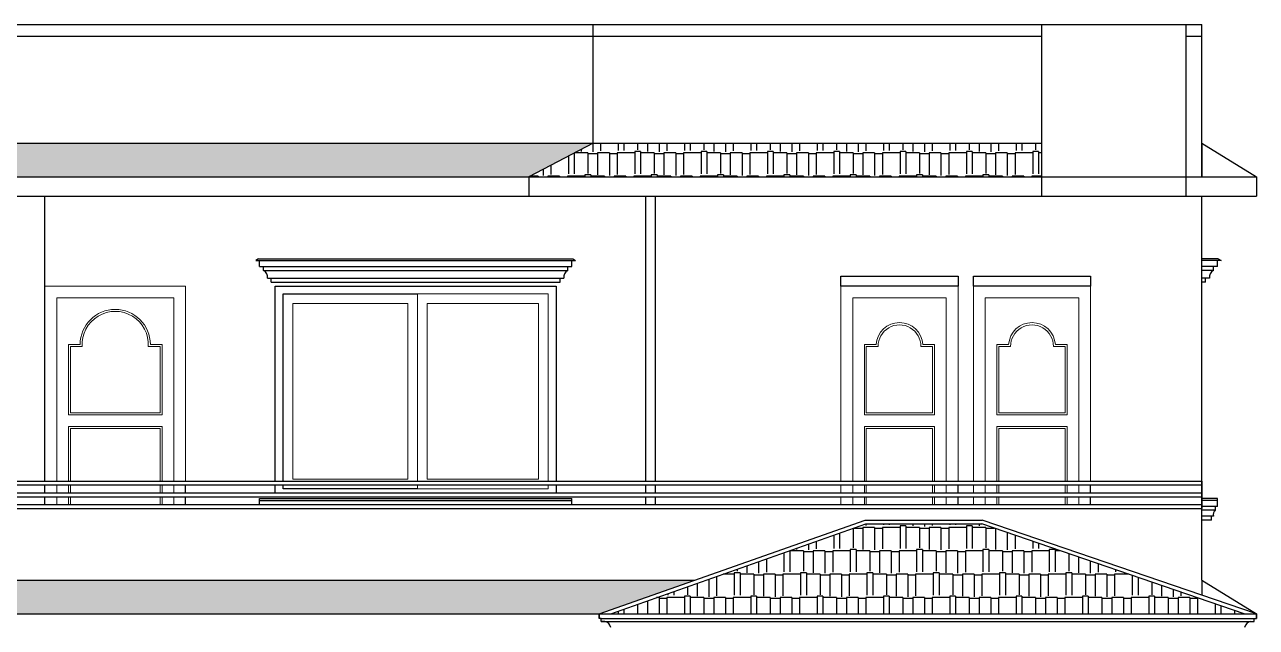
# Model space of a CAD drawing. Header units: inches. Extents: x 1397 to 20304, y -27267 to -746.
# Drawn here: x 15171.4 to 15487.1, y -20983.6 to -20829.1 of the extents above; entities that cross this region are included whole.
import ezdxf

# ---------------------------------------------------------------- set-up
doc = ezdxf.new("R2010")
doc.units = ezdxf.units.IN
doc.header["$LTSCALE"] = 17
doc.header["$MEASUREMENT"] = 0
for name, color, linetype, lineweight in [('25 BOT BAR', 12, 'Continuous', 25), ('DOOR ELEVATION', 21, 'Continuous', 15), ('ELEVATION', 7, 'Continuous', 25), ('WINDOW FRAME', 161, 'Continuous', 20)]:
    doc.layers.add(name, color=color, linetype=linetype, lineweight=lineweight)

msp = doc.modelspace()

# ---------------------------------------------------------------- hatches: boundary and pattern name
at = {"layer": '25 BOT BAR'}
h = msp.add_hatch(dxfattribs=at)
h.set_pattern_fill('AR-RSHKE', color=8, scale=0.5, angle=180)
h.paths.add_polyline_path([(15317.12, -20859.49), (15012.62, -20859.49), (15000.62, -20868.11), (15300.62, -20868.11)])
h = msp.add_hatch(dxfattribs=at)
h.set_pattern_fill('AR-RSHKE', color=8, scale=0.5, angle=180)
h.paths.add_polyline_path([(15432.08, -20859.49), (15317.12, -20859.49), (15300.62, -20868.11), (15432.08, -20868.11)])
h = msp.add_hatch(dxfattribs=at)
h.set_pattern_fill('AR-RSHKE', color=8, scale=0.5, angle=180)
h.paths.add_polyline_path([(15416.68, -20957.11), (15387.02, -20957.11), (15321.63, -20980.11), (15483.99, -20980.11)])
h = msp.add_hatch(dxfattribs=at)
h.set_pattern_fill('AR-RSHKE', color=8, scale=0.5, angle=180)
h.paths.add_polyline_path([(15318.62, -20980.11), (15343.14, -20971.49), (15012.62, -20971.49), (14996.62, -20980.11)])

# ---------------------------------------------------------------- linework, layer by layer
for p, q in [((15012.62, -20829.11), (15469.08, -20829.11)), ((15317.12, -20859.49), (15317.12, -20829.11)), ((15432.08, -20873.11), (15432.08, -20829.11)), ((15469.08, -20873.11), (15469.08, -20829.11)), ((15469.08, -20829.11), (15473.08, -20829.11)), ((15473.08, -20868.11), (15473.08, -20829.11)), ((15012.62, -20832.11), (15432.08, -20832.11)), ((15469.08, -20832.11), (15473.08, -20832.11)), ((15012.62, -20859.49), (15432.08, -20859.49)), ((15317.12, -20859.49), (15300.62, -20868.11)), ((15473.08, -20859.49), (15473.08, -20868.11)), ((15473.08, -20859.49), (15487.08, -20868.11)), ((15000.62, -20868.11), (15487.08, -20868.11)), ((15300.62, -20868.11), (15300.62, -20873.11)), ((15487.08, -20868.11), (15487.08, -20873.11)), ((15000.62, -20873.11), (15487.08, -20873.11)), ((15176.62, -20946.11), (15176.62, -20873.11)), ((15330.62, -20946.11), (15330.62, -20873.11)), ((15333.12, -20946.11), (15333.12, -20873.11)), ((15473.08, -20971.49), (15473.08, -20873.11)), ((15231.37, -20889.11), (15230.62, -20889.61)), ((15230.62, -20889.61), (15312.62, -20889.61)), ((15231.37, -20889.11), (15311.87, -20889.11)), ((15231.62, -20891.11), (15231.62, -20889.61)), ((15231.62, -20891.11), (15311.62, -20891.11)), ((15232.62, -20892.11), (15232.62, -20891.11)), ((15310.62, -20892.11), (15310.62, -20891.11)), ((15311.62, -20891.11), (15311.62, -20889.61)), ((15311.87, -20889.11), (15312.62, -20889.61)), ((15477.33, -20889.11), (15473.08, -20889.11)), ((15478.08, -20889.61), (15473.08, -20889.61)), ((15477.08, -20891.11), (15473.08, -20891.11)), ((15476.08, -20892.11), (15476.08, -20891.11)), ((15477.08, -20891.11), (15477.08, -20889.61)), ((15477.33, -20889.11), (15478.08, -20889.61)), ((15232.62, -20892.11), (15310.62, -20892.11)), ((15233.62, -20894.11), (15309.62, -20894.11)), ((15234.62, -20895.11), (15234.62, -20894.11)), ((15308.62, -20895.11), (15308.62, -20894.11)), ((15476.08, -20892.11), (15473.08, -20892.11)), ((15475.08, -20894.11), (15473.08, -20894.11)), ((15474.08, -20895.11), (15474.08, -20894.11)), ((15234.62, -20895.11), (15308.62, -20895.11)), ((15474.08, -20895.11), (15473.08, -20895.11)), ((14983.62, -20946.11), (15473.08, -20946.11)), ((14983.62, -20947.11), (15473.08, -20947.11)), ((15176.62, -20949.11), (15176.62, -20947.11)), ((15212.62, -20949.11), (15212.62, -20947.11)), ((15330.62, -20949.11), (15330.62, -20947.11)), ((15333.12, -20949.11), (15333.12, -20947.11)), ((15410.62, -20949.11), (15410.62, -20947.11)), ((15444.58, -20949.11), (15444.58, -20947.11)), ((15473.08, -20946.11), (15473.08, -20953.11)), ((14983.62, -20949.11), (15473.08, -20949.11)), ((14983.62, -20950.11), (15473.08, -20950.11)), ((15176.62, -20952.11), (15176.62, -20950.11)), ((15212.62, -20952.11), (15212.62, -20950.11)), ((15231.62, -20950.61), (15311.62, -20950.61)), ((15231.62, -20952.11), (15231.62, -20950.61)), ((15231.62, -20951.11), (15311.62, -20951.11)), ((15311.62, -20952.11), (15311.62, -20950.61)), ((15330.62, -20952.11), (15330.62, -20950.11)), ((15333.12, -20952.11), (15333.12, -20950.11)), ((15410.62, -20952.11), (15410.62, -20950.11)), ((15444.58, -20952.11), (15444.58, -20950.11)), ((15477.08, -20950.61), (15473.08, -20950.61)), ((15477.08, -20951.11), (15473.08, -20951.11)), ((15477.08, -20951.11), (15477.08, -20950.61)), ((15477.08, -20952.61), (15477.08, -20951.11)), ((14983.62, -20952.11), (15473.08, -20952.11)), ((14983.62, -20953.11), (15473.08, -20953.11)), ((15477.08, -20952.61), (15473.08, -20952.61)), ((15476.58, -20953.61), (15473.08, -20953.61)), ((15476.58, -20953.61), (15476.58, -20952.61)), ((15318.62, -20980.11), (15386.85, -20956.11)), ((15321.63, -20980.11), (15387.02, -20957.11)), ((15386.85, -20956.11), (15416.85, -20956.11)), ((15387.02, -20957.11), (15416.68, -20957.11)), ((15483.99, -20980.11), (15416.68, -20957.11)), ((15487.08, -20980.11), (15416.85, -20956.11)), ((15476.08, -20955.11), (15473.08, -20955.11)), ((15475.58, -20956.11), (15473.08, -20956.11)), ((15475.58, -20956.11), (15475.58, -20955.11)), ((14983.62, -20971.49), (15343.14, -20971.49)), ((15473.08, -20971.49), (15487.08, -20980.11)), ((15473.08, -20971.49), (15473.08, -20975.33)), ((14967.62, -20980.11), (15318.62, -20980.11)), ((15318.62, -20980.11), (15487.08, -20980.11)), ((15318.62, -20981.36), (15318.62, -20980.11)), ((15318.62, -20980.11), (15318.62, -20981.36)), ((15319.18, -20981.36), (15318.62, -20981.36)), ((15319.18, -20982.11), (15319.18, -20981.36)), ((15319.18, -20981.36), (15486.52, -20981.36)), ((15320.12, -20982.11), (15319.18, -20982.11)), ((15319.18, -20982.11), (15486.52, -20982.11)), ((15485.58, -20982.11), (15486.52, -20982.11)), ((15486.52, -20982.11), (15486.52, -20981.36)), ((15486.52, -20981.36), (15487.08, -20981.36)), ((15487.08, -20981.36), (15487.08, -20980.11)), ((15487.08, -20980.11), (15487.08, -20981.36))]:
    msp.add_line(p, q, dxfattribs=at)
for points in [[(15380.62, -20893.61), (15410.62, -20893.61), (15410.62, -20896.11), (15380.62, -20896.11)], [(15414.58, -20893.61), (15444.58, -20893.61), (15444.58, -20896.11), (15414.58, -20896.11)]]:
    msp.add_lwpolyline(points, close=True, dxfattribs=at)
for points in [[(15237.62, -20946.11), (15237.62, -20898.11), (15272.1, -20898.11)], [(15272.1, -20948.11), (15237.62, -20948.11), (15237.62, -20947.11)]]:
    msp.add_lwpolyline(points, dxfattribs=at)
for centre, radius, start, end in [((15231.71, -20893.82), 1.93, 351.2663, 61.8638), ((15311.53, -20893.82), 1.93, 118.1362, 188.7337), ((15476.99, -20893.82), 1.93, 118.1362, 188.7337), ((15477.52, -20954.76), 1.48, 129.3404, 193.7898), ((15319.72, -20984.01), 1.94, 11.7956, 78.2041), ((15485.98, -20984.01), 1.94, 101.7959, 168.2044)]:
    msp.add_arc(centre, radius, start, end, dxfattribs=at)
at = {"layer": 'DOOR ELEVATION'}
for p, q in [((15176.62, -20896.11), (15176.62, -20946.11)), ((15176.62, -20896.11), (15212.62, -20896.11)), ((15212.62, -20896.11), (15212.62, -20946.11)), ((15380.62, -20896.11), (15380.62, -20946.11)), ((15380.62, -20896.11), (15410.62, -20896.11)), ((15410.62, -20896.11), (15410.62, -20946.11)), ((15414.58, -20896.11), (15414.58, -20946.11)), ((15414.58, -20896.11), (15444.58, -20896.11)), ((15444.58, -20896.11), (15444.58, -20946.11)), ((15179.62, -20899.11), (15179.62, -20946.11)), ((15179.62, -20899.11), (15209.62, -20899.11)), ((15209.62, -20899.11), (15209.62, -20946.11)), ((15383.62, -20899.11), (15383.62, -20946.11)), ((15383.62, -20899.11), (15407.62, -20899.11)), ((15407.62, -20899.11), (15407.62, -20946.11)), ((15417.58, -20899.11), (15417.58, -20946.11)), ((15417.58, -20899.11), (15441.58, -20899.11)), ((15441.58, -20899.11), (15441.58, -20946.11)), ((15182.62, -20929.11), (15182.62, -20911.11)), ((15182.62, -20911.11), (15185.62, -20911.11)), ((15183.12, -20928.61), (15183.12, -20911.61)), ((15183.12, -20911.61), (15186.13, -20911.61)), ((15203.1, -20911.61), (15206.12, -20911.61)), ((15203.62, -20911.11), (15206.62, -20911.11)), ((15206.12, -20911.61), (15206.12, -20928.61)), ((15206.62, -20911.11), (15206.62, -20929.11)), ((15386.62, -20929.11), (15386.62, -20911.11)), ((15386.62, -20911.11), (15389.62, -20911.11)), ((15387.12, -20928.61), (15387.12, -20911.61)), ((15387.12, -20911.61), (15390.13, -20911.61)), ((15401.1, -20911.61), (15404.12, -20911.61)), ((15401.62, -20911.11), (15404.62, -20911.11)), ((15404.12, -20911.61), (15404.12, -20928.61)), ((15404.62, -20911.11), (15404.62, -20929.11)), ((15420.58, -20929.11), (15420.58, -20911.11)), ((15420.58, -20911.11), (15423.58, -20911.11)), ((15421.08, -20928.61), (15421.08, -20911.61)), ((15421.08, -20911.61), (15424.1, -20911.61)), ((15435.07, -20911.61), (15438.08, -20911.61)), ((15435.58, -20911.11), (15438.58, -20911.11)), ((15438.08, -20911.61), (15438.08, -20928.61)), ((15438.58, -20911.11), (15438.58, -20929.11)), ((15206.62, -20929.11), (15182.62, -20929.11)), ((15206.12, -20928.61), (15183.12, -20928.61)), ((15404.62, -20929.11), (15386.62, -20929.11)), ((15404.12, -20928.61), (15387.12, -20928.61)), ((15438.58, -20929.11), (15420.58, -20929.11)), ((15438.08, -20928.61), (15421.08, -20928.61)), ((15206.62, -20932.11), (15182.62, -20932.11)), ((15182.62, -20946.11), (15182.62, -20932.11)), ((15206.62, -20932.11), (15206.62, -20946.11)), ((15404.62, -20932.11), (15386.62, -20932.11)), ((15386.62, -20946.11), (15386.62, -20932.11)), ((15404.62, -20932.11), (15404.62, -20946.11)), ((15438.58, -20932.11), (15420.58, -20932.11)), ((15420.58, -20946.11), (15420.58, -20932.11)), ((15438.58, -20932.11), (15438.58, -20946.11)), ((15206.12, -20932.61), (15183.12, -20932.61)), ((15183.12, -20946.11), (15183.12, -20932.61)), ((15206.12, -20932.61), (15206.12, -20946.11)), ((15404.12, -20932.61), (15387.12, -20932.61)), ((15387.12, -20946.11), (15387.12, -20932.61)), ((15404.12, -20932.61), (15404.12, -20946.11)), ((15438.08, -20932.61), (15421.08, -20932.61)), ((15421.08, -20946.11), (15421.08, -20932.61)), ((15438.08, -20932.61), (15438.08, -20946.11)), ((15176.62, -20947.11), (15176.62, -20949.11)), ((15179.62, -20947.11), (15179.62, -20949.11)), ((15182.62, -20949.11), (15182.62, -20947.11)), ((15206.12, -20946.11), (15183.12, -20946.11)), ((15183.12, -20949.11), (15183.12, -20947.11)), ((15206.12, -20947.11), (15206.12, -20949.11)), ((15206.62, -20947.11), (15206.62, -20949.11)), ((15209.62, -20947.11), (15209.62, -20949.11)), ((15212.62, -20947.11), (15212.62, -20949.11)), ((15380.62, -20947.11), (15380.62, -20949.11)), ((15383.62, -20947.11), (15383.62, -20949.11)), ((15386.62, -20949.11), (15386.62, -20947.11)), ((15404.12, -20946.11), (15387.12, -20946.11)), ((15387.12, -20949.11), (15387.12, -20947.11)), ((15404.12, -20947.11), (15404.12, -20949.11)), ((15404.62, -20947.11), (15404.62, -20949.11)), ((15407.62, -20947.11), (15407.62, -20949.11)), ((15410.62, -20947.11), (15410.62, -20949.11)), ((15414.58, -20947.11), (15414.58, -20949.11)), ((15417.58, -20947.11), (15417.58, -20949.11)), ((15420.58, -20949.11), (15420.58, -20947.11)), ((15438.08, -20946.11), (15421.08, -20946.11)), ((15421.08, -20949.11), (15421.08, -20947.11)), ((15438.08, -20947.11), (15438.08, -20949.11)), ((15438.58, -20947.11), (15438.58, -20949.11)), ((15441.58, -20947.11), (15441.58, -20949.11)), ((15444.58, -20947.11), (15444.58, -20949.11)), ((15176.62, -20950.11), (15176.62, -20952.11)), ((15179.62, -20950.11), (15179.62, -20952.11)), ((15182.62, -20952.11), (15182.62, -20950.11)), ((15183.12, -20952.11), (15183.12, -20950.11)), ((15206.12, -20950.11), (15206.12, -20952.11)), ((15206.62, -20950.11), (15206.62, -20952.11)), ((15209.62, -20950.11), (15209.62, -20952.11)), ((15212.62, -20950.11), (15212.62, -20952.11)), ((15380.62, -20950.11), (15380.62, -20952.11)), ((15383.62, -20950.11), (15383.62, -20952.11)), ((15386.62, -20952.11), (15386.62, -20950.11)), ((15387.12, -20952.11), (15387.12, -20950.11)), ((15404.12, -20950.11), (15404.12, -20952.11)), ((15404.62, -20950.11), (15404.62, -20952.11)), ((15407.62, -20950.11), (15407.62, -20952.11)), ((15410.62, -20950.11), (15410.62, -20952.11)), ((15414.58, -20950.11), (15414.58, -20952.11)), ((15417.58, -20950.11), (15417.58, -20952.11)), ((15420.58, -20952.11), (15420.58, -20950.11)), ((15421.08, -20952.11), (15421.08, -20950.11)), ((15438.08, -20950.11), (15438.08, -20952.11)), ((15438.58, -20950.11), (15438.58, -20952.11)), ((15441.58, -20950.11), (15441.58, -20952.11)), ((15444.58, -20950.11), (15444.58, -20952.11))]:
    msp.add_line(p, q, dxfattribs=at)
for centre, radius, start, end in [((15194.62, -20911.11), 9, 360, 180), ((15194.62, -20911.11), 8.5, 356.6277, 183.3723), ((15395.62, -20911.51), 6.01, 3.8275, 176.1725), ((15395.62, -20911.58), 5.49, 359.65, 180.35), ((15429.58, -20911.51), 6.01, 3.8275, 176.1725), ((15429.58, -20911.58), 5.49, 359.65, 180.35)]:
    msp.add_arc(centre, radius, start, end, dxfattribs=at)
at = {"layer": 'ELEVATION', "linetype": 'Continuous'}
for points in [[(15235.62, -20910.11), (15235.62, -20896.11), (15307.62, -20896.11), (15307.62, -20946.11)], [(15235.62, -20946.11), (15235.62, -20910.11)], [(15235.62, -20949.11), (15235.62, -20947.11)], [(15307.62, -20947.11), (15307.62, -20949.11)]]:
    msp.add_lwpolyline(points, dxfattribs=at)
at = {"layer": 'WINDOW FRAME'}
for p, q in [((15272.1, -20898.11), (15272.1, -20946.11)), ((15272.1, -20946.11), (15272.1, -20898.11)), ((15272.1, -20948.11), (15272.1, -20947.11)), ((15272.1, -20947.11), (15272.1, -20948.11))]:
    msp.add_line(p, q, dxfattribs=at)
for points in [[(15272.1, -20946.11), (15272.1, -20898.11), (15237.62, -20898.11), (15237.62, -20946.11)], [(15272.1, -20898.11), (15305.62, -20898.11), (15305.62, -20946.11)], [(15237.62, -20947.11), (15237.62, -20948.11), (15272.1, -20948.11), (15272.1, -20947.11)], [(15305.62, -20947.11), (15305.62, -20948.11), (15272.1, -20948.11)]]:
    msp.add_lwpolyline(points, dxfattribs=at)
for points in [[(15269.6, -20900.61), (15240.12, -20900.61), (15240.12, -20945.61), (15269.6, -20945.61)], [(15274.6, -20900.61), (15303.12, -20900.61), (15303.12, -20945.61), (15274.6, -20945.61)]]:
    msp.add_lwpolyline(points, close=True, dxfattribs=at)

doc.saveas('drawing.dxf')
